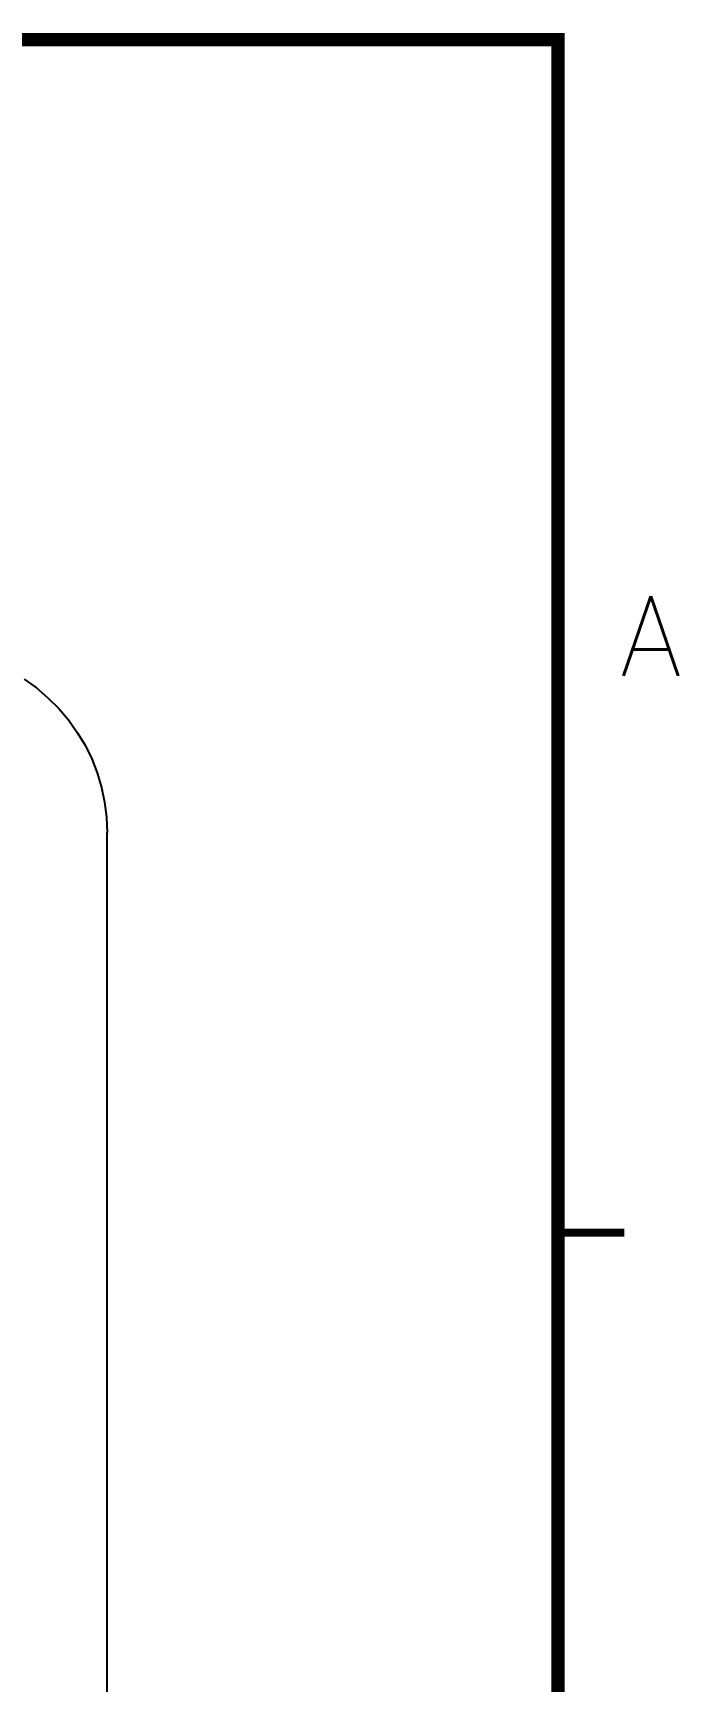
# Model space of a CAD drawing. Extents: x 295 to 953, y 10 to 290.
# Drawn here: x 862.2 to 886.5, y 223.1 to 285.2 of the extents above; entities that cross this region are included whole.
import ezdxf
from ezdxf.enums import TextEntityAlignment as Align

# ---------------------------------------------------------------- set-up
doc = ezdxf.new("R2010")
doc.units = 0
doc.header["$LTSCALE"] = 5
doc.header["$MEASUREMENT"] = 0
doc.layers.get('0').update_dxf_attribs({"linetype": 'CONTINUOUS', "lineweight": 25})
for name, color, linetype in [('GND', 7, 'CONTINUOUS'), ('문자', 4, 'CONTINUOUS'), ('테두리', 3, 'CONTINUOUS')]:
    doc.layers.add(name, color=color, linetype=linetype)
doc.styles.get("Standard").update_dxf_attribs({"font": 'simplex.shx'})

# ---------------------------------------------------------------- blocks, each defined once
blk = doc.blocks.new('C')
at = {"layer": '테두리'}
blk.add_line((405, 285), (405, 15), dxfattribs=at)
for points, const_width in [([(15, 285), (15, 15), (405, 15), (405, 285), (15, 285)], 0.5), ([(407.5, 240), (405, 240)], 0.3)]:
    blk.add_lwpolyline(points, dxfattribs=dict(at, const_width=const_width))
at = {"layer": '문자'}
blk.add_text('A', height=3, dxfattribs=at).set_placement((408.5, 262.5), align=Align.MIDDLE)

msp = doc.modelspace()

# ---------------------------------------------------------------- linework, layer by layer
at = {"layer": 'GND'}
for p, q in [((861.848, 260.872), (862.31, 260.545)), ((862.31, 260.545), (862.748, 260.171)), ((862.748, 260.171), (863.151, 259.768)), ((863.151, 259.768), (863.519, 259.336)), ((863.519, 259.336), (863.852, 258.868)), ((863.852, 258.868), (864.144, 258.383)), ((864.144, 258.383), (864.396, 257.869)), ((864.396, 257.869), (864.6, 257.338)), ((864.6, 257.338), (864.764, 256.789)), ((864.764, 256.789), (864.88, 256.234)), ((864.88, 256.234), (864.951, 255.667)), ((864.951, 255.667), (864.974, 255.094)), ((864.974, 84.899), (864.974, 255.094))]:
    msp.add_line(p, q, dxfattribs=at)

# ---------------------------------------------------------------- block references
msp.add_blockref('C', (476.978, 0))

doc.saveas('drawing.dxf')
